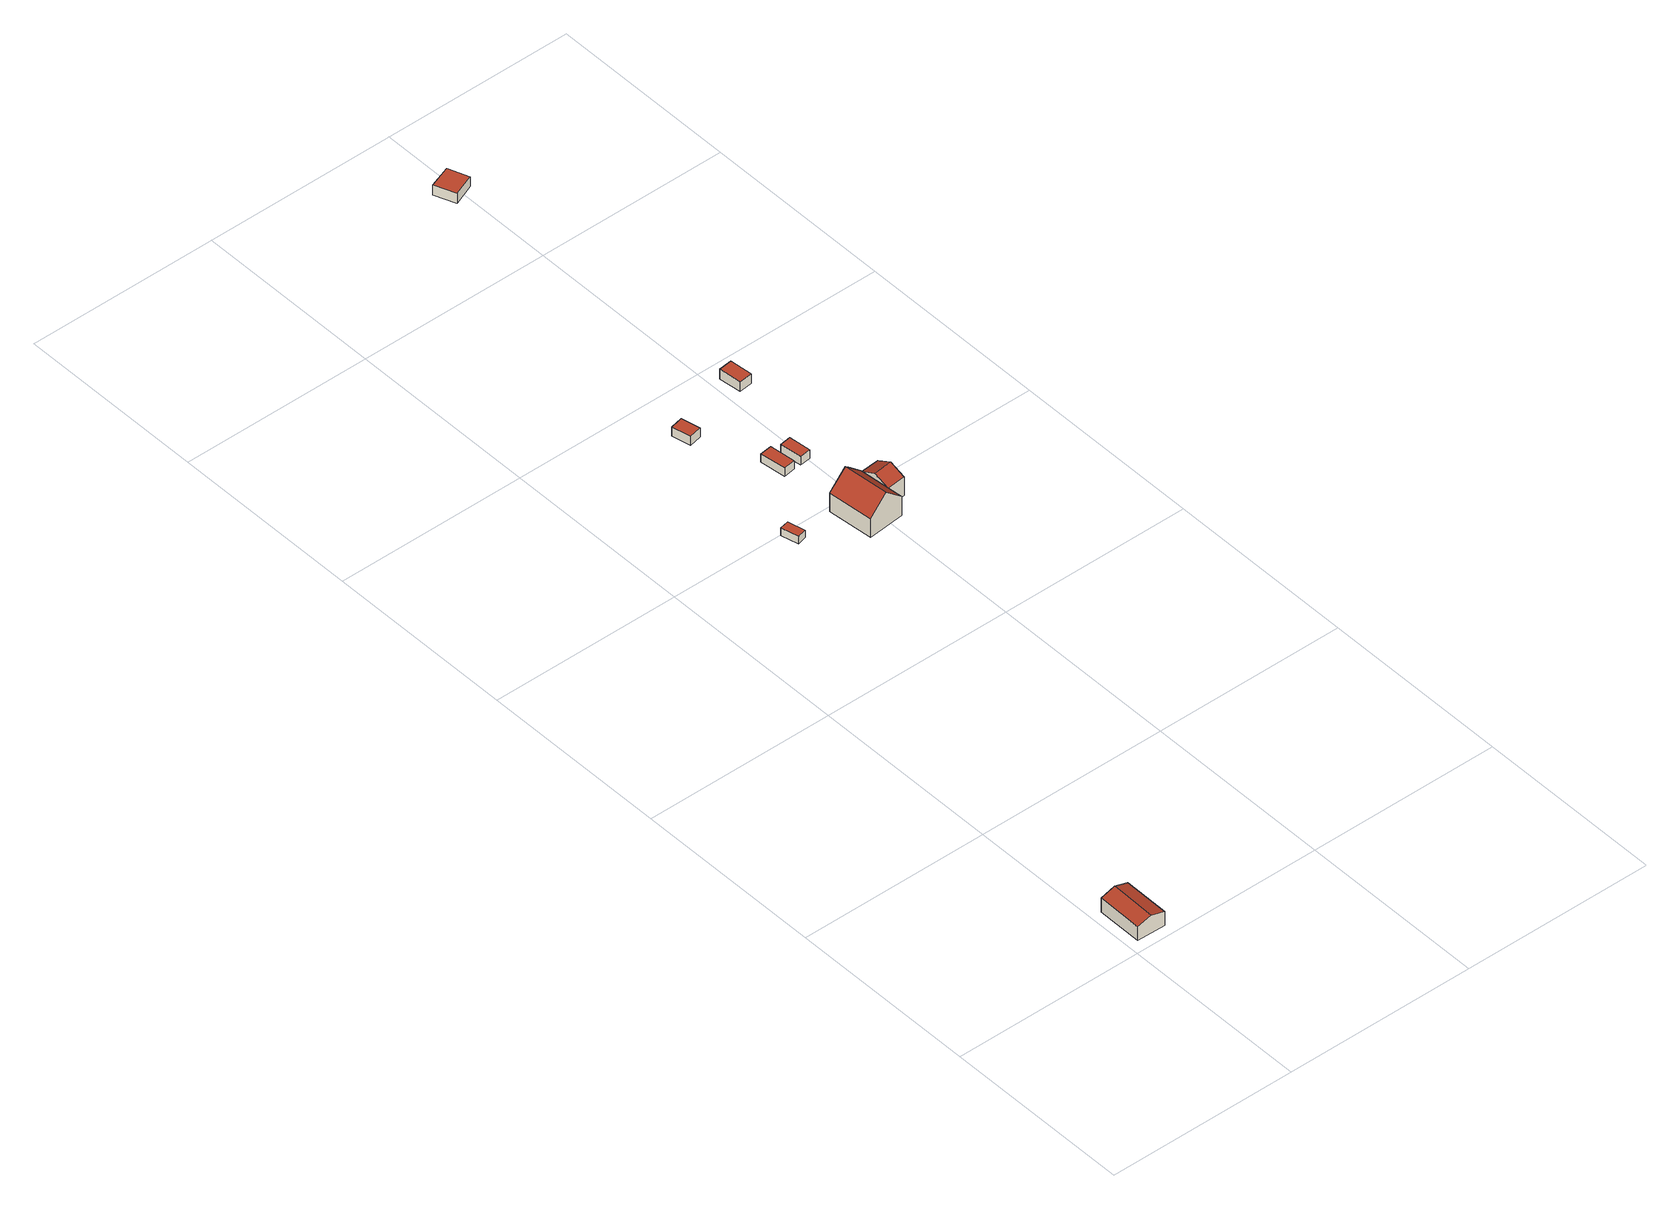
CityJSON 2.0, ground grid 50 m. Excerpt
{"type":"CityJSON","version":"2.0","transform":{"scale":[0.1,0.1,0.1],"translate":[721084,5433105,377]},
"CityObjects":{
"building1":{"type":"Building","attributes":{"Gemeindeschluessel":"09375199","HoeheDach":"385.666","HoeheGrund":"380.562","Methode":"1000","NiedrigsteTraufeDesGebaeudes":"384.464","Geometrietyp2DReferenz":"3000","measuredHeight":5.1,"function":"31001_2000","roofType":"3100"},"geometry":[{"type":"Solid","lod":"2","boundaries":[[[[0,1,2,3]],[[4,5,6,7]],[[7,0,3,4]],[[3,2,8,5,4]],[[8,9,6,5]],[[7,6,9,1,0]],[[2,1,9,8]]]],"semantics":{"surfaces":[{"type":"WallSurface","Flaeche":"47.002","Z_MAX":"3.923","Z_MAX_ASL":"384.485","Z_MIN":"0.000","Z_MIN_ASL":"380.562"},{"type":"WallSurface","Flaeche":"47.256","Z_MAX":"3.913","Z_MAX_ASL":"384.475","Z_MIN":"0.000","Z_MIN_ASL":"380.562"},{"type":"GroundSurface","Flaeche":"90.051","Z_MAX":"0.000","Z_MAX_ASL":"380.562","Z_MIN":"0.000","Z_MIN_ASL":"380.562"},{"type":"WallSurface","Flaeche":"33.831","Z_MAX":"5.104","Z_MAX_ASL":"385.666","Z_MIN":"0.000","Z_MIN_ASL":"380.562"},{"type":"RoofSurface","Dachneigung":"72.323","Dachorientierung":"270.584","Flaeche":"47.309","Z_MAX":"5.104","Z_MAX_ASL":"385.666","Z_MIN":"3.913","Z_MIN_ASL":"384.475"},{"type":"WallSurface","Flaeche":"33.571","Z_MAX":"5.104","Z_MAX_ASL":"385.666","Z_MIN":"0.000","Z_MIN_ASL":"380.562"},{"type":"RoofSurface","Dachneigung":"72.323","Dachorientierung":"90.583","Flaeche":"47.204","Z_MAX":"5.104","Z_MAX_ASL":"385.666","Z_MIN":"3.902","Z_MIN_ASL":"384.464"}],"values":[[0,1,2,3,4,5,6]]}}]},
"building2":{"type":"Building","attributes":{"Gemeindeschluessel":"09375199","HoeheDach":"383.124","HoeheGrund":"381.000","Methode":"3100","NiedrigsteTraufeDesGebaeudes":"383.124","Geometrietyp2DReferenz":"3000","measuredHeight":2.12,"function":"31001_2000","roofType":"1000","storeysAboveGround":1},"geometry":[{"type":"Solid","lod":"2","boundaries":[[[[10,11,12,13]],[[14,15,16,17]],[[13,12,15,14]],[[12,11,16,15]],[[10,13,14,17]],[[11,10,17,16]]]],"semantics":{"surfaces":[{"type":"RoofSurface","Dachneigung":"90.000","Dachorientierung":"-1.000","Flaeche":"11.295","Z_MAX":"2.124","Z_MAX_ASL":"383.124","Z_MIN":"2.124","Z_MIN_ASL":"383.124"},{"type":"GroundSurface","Flaeche":"11.295","Z_MAX":"0.000","Z_MAX_ASL":"381.000","Z_MIN":"0.000","Z_MIN_ASL":"381.000"},{"type":"WallSurface","Flaeche":"5.158","Z_MAX":"2.124","Z_MAX_ASL":"383.124","Z_MIN":"0.000","Z_MIN_ASL":"381.000"},{"type":"WallSurface","Flaeche":"9.778","Z_MAX":"2.124","Z_MAX_ASL":"383.124","Z_MIN":"0.000","Z_MIN_ASL":"381.000"},{"type":"WallSurface","Flaeche":"9.873","Z_MAX":"2.124","Z_MAX_ASL":"383.124","Z_MIN":"0.000","Z_MIN_ASL":"381.000"},{"type":"WallSurface","Flaeche":"5.216","Z_MAX":"2.124","Z_MAX_ASL":"383.124","Z_MIN":"0.000","Z_MIN_ASL":"381.000"}],"values":[[0,1,2,3,4,5]]}}]},
"building3":{"type":"Building","attributes":{"Gemeindeschluessel":"09375199","HoeheDach":"382.666","HoeheGrund":"380.140","Methode":"1000","NiedrigsteTraufeDesGebaeudes":"382.666","Geometrietyp2DReferenz":"3000","measuredHeight":2.53,"function":"31001_2000","roofType":"1000","storeysAboveGround":1},"geometry":[{"type":"Solid","lod":"2","boundaries":[[[[18,19,20,21]],[[18,22,23,19]],[[19,23,24,20]],[[25,24,23,22]],[[20,24,25,21]],[[21,25,22,18]]]],"semantics":{"surfaces":[{"type":"GroundSurface","Flaeche":"17.526","Z_MAX":"0.000","Z_MAX_ASL":"380.140","Z_MIN":"0.000","Z_MIN_ASL":"380.140"},{"type":"WallSurface","Flaeche":"8.767","Z_MAX":"2.526","Z_MAX_ASL":"382.666","Z_MIN":"0.000","Z_MIN_ASL":"380.140"},{"type":"WallSurface","Flaeche":"12.757","Z_MAX":"2.526","Z_MAX_ASL":"382.666","Z_MIN":"0.000","Z_MIN_ASL":"380.140"},{"type":"RoofSurface","Dachneigung":"90.000","Dachorientierung":"-1.000","Flaeche":"17.526","Z_MAX":"2.526","Z_MAX_ASL":"382.666","Z_MIN":"2.526","Z_MIN_ASL":"382.666"},{"type":"WallSurface","Flaeche":"8.848","Z_MAX":"2.526","Z_MAX_ASL":"382.666","Z_MIN":"0.000","Z_MIN_ASL":"380.140"},{"type":"WallSurface","Flaeche":"12.639","Z_MAX":"2.526","Z_MAX_ASL":"382.666","Z_MIN":"0.000","Z_MIN_ASL":"380.140"}],"values":[[0,1,2,3,4,5]]}}]},
"building4":{"type":"Building","attributes":{"Gemeindeschluessel":"09375199","HoeheDach":"389.233","HoeheGrund":"379.570","Methode":"2000","NiedrigsteTraufeDesGebaeudes":"384.928","Geometrietyp2DReferenz":"3000","measuredHeight":9.66,"function":"31001_1000","roofType":"3100","storeysAboveGround":2},"address":[{"Country":"Germany","Locality":"Sinzing","ThoroughfareName":"Zur Marienhöhe 7b"}],"geometry":[{"type":"Solid","lod":"2","boundaries":[[[[26,27,28,29]],[[30,31,32,33]],[[34,31,30,35,36]],[[37,38,28,27,32,31,34]],[[39,37,34,36]],[[40,35,30,33,26,29,41]],[[33,32,27,26]],[[40,39,36,35]],[[39,40,41,38,37]],[[29,28,38,41]]]],"semantics":{"surfaces":[{"type":"WallSurface","Flaeche":"42.507","Z_MAX":"5.463","Z_MAX_ASL":"385.033","Z_MIN":"0.000","Z_MIN_ASL":"379.570"},{"type":"WallSurface","Flaeche":"28.128","Z_MAX":"8.946","Z_MAX_ASL":"388.516","Z_MIN":"0.000","Z_MIN_ASL":"379.570"},{"type":"WallSurface","Flaeche":"43.715","Z_MAX":"9.663","Z_MAX_ASL":"389.233","Z_MIN":"0.000","Z_MIN_ASL":"379.570"},{"type":"RoofSurface","Dachneigung":"48.254","Dachorientierung":"84.640","Flaeche":"75.873","Z_MAX":"9.663","Z_MAX_ASL":"389.233","Z_MIN":"5.460","Z_MIN_ASL":"385.030"},{"type":"RoofSurface","Dachneigung":"48.254","Dachorientierung":"264.638","Flaeche":"77.769","Z_MAX":"9.663","Z_MAX_ASL":"389.233","Z_MIN":"5.358","Z_MIN_ASL":"384.928"},{"type":"GroundSurface","Flaeche":"114.629","Z_MAX":"0.000","Z_MAX_ASL":"379.570","Z_MIN":"0.000","Z_MIN_ASL":"379.570"},{"type":"WallSurface","Flaeche":"1.310","Z_MAX":"5.463","Z_MAX_ASL":"385.033","Z_MIN":"0.000","Z_MIN_ASL":"379.570"},{"type":"WallSurface","Flaeche":"64.449","Z_MAX":"5.358","Z_MAX_ASL":"384.928","Z_MIN":"0.000","Z_MIN_ASL":"379.570"},{"type":"WallSurface","Flaeche":"71.843","Z_MAX":"9.663","Z_MAX_ASL":"389.233","Z_MIN":"0.000","Z_MIN_ASL":"379.570"},{"type":"WallSurface","Flaeche":"21.878","Z_MAX":"5.463","Z_MAX_ASL":"385.033","Z_MIN":"0.000","Z_MIN_ASL":"379.570"}],"values":[[0,1,2,3,4,5,6,7,8,9]]}}]},
"building5":{"type":"Building","attributes":{"Gemeindeschluessel":"09375199","HoeheDach":"382.735","HoeheGrund":"380.360","Methode":"1000","NiedrigsteTraufeDesGebaeudes":"382.735","Geometrietyp2DReferenz":"3000","measuredHeight":2.38,"function":"31001_2463","roofType":"1000","storeysAboveGround":1},"geometry":[{"type":"Solid","lod":"2","boundaries":[[[[42,43,44,45]],[[43,46,47,44]],[[45,48,49,42]],[[49,46,43,42]],[[48,47,46,49]],[[45,44,47,48]]]],"semantics":{"surfaces":[{"type":"WallSurface","Flaeche":"15.947","Z_MAX":"2.375","Z_MAX_ASL":"382.735","Z_MIN":"0.000","Z_MIN_ASL":"380.360"},{"type":"RoofSurface","Dachneigung":"90.000","Dachorientierung":"-1.000","Flaeche":"21.370","Z_MAX":"2.375","Z_MAX_ASL":"382.735","Z_MIN":"2.375","Z_MIN_ASL":"382.735"},{"type":"GroundSurface","Flaeche":"21.370","Z_MAX":"0.000","Z_MAX_ASL":"380.360","Z_MIN":"0.000","Z_MIN_ASL":"380.360"},{"type":"WallSurface","Flaeche":"7.556","Z_MAX":"2.375","Z_MAX_ASL":"382.735","Z_MIN":"0.000","Z_MIN_ASL":"380.360"},{"type":"WallSurface","Flaeche":"15.873","Z_MAX":"2.375","Z_MAX_ASL":"382.735","Z_MIN":"0.000","Z_MIN_ASL":"380.360"},{"type":"WallSurface","Flaeche":"7.597","Z_MAX":"2.375","Z_MAX_ASL":"382.735","Z_MIN":"0.000","Z_MIN_ASL":"380.360"}],"values":[[0,1,2,3,4,5]]}}]},
"building6":{"type":"Building","attributes":{"Gemeindeschluessel":"09375199","HoeheDach":"382.670","HoeheGrund":"380.240","Methode":"1000","NiedrigsteTraufeDesGebaeudes":"382.670","Geometrietyp2DReferenz":"3000","measuredHeight":2.43,"function":"31001_2000","roofType":"1000","storeysAboveGround":1},"geometry":[{"type":"Solid","lod":"2","boundaries":[[[[50,51,52,53]],[[54,50,53,55]],[[55,53,52,56]],[[55,56,57,54]],[[56,52,51,57]],[[57,51,50,54]]]],"semantics":{"surfaces":[{"type":"RoofSurface","Dachneigung":"90.000","Dachorientierung":"-1.000","Flaeche":"16.670","Z_MAX":"2.430","Z_MAX_ASL":"382.670","Z_MIN":"2.430","Z_MIN_ASL":"382.670"},{"type":"WallSurface","Flaeche":"13.582","Z_MAX":"2.430","Z_MAX_ASL":"382.670","Z_MIN":"0.000","Z_MIN_ASL":"380.240"},{"type":"WallSurface","Flaeche":"7.198","Z_MAX":"2.430","Z_MAX_ASL":"382.670","Z_MIN":"0.000","Z_MIN_ASL":"380.240"},{"type":"GroundSurface","Flaeche":"16.670","Z_MAX":"0.000","Z_MAX_ASL":"380.240","Z_MIN":"0.000","Z_MIN_ASL":"380.240"},{"type":"WallSurface","Flaeche":"13.754","Z_MAX":"2.430","Z_MAX_ASL":"382.670","Z_MIN":"0.000","Z_MIN_ASL":"380.240"},{"type":"WallSurface","Flaeche":"7.207","Z_MAX":"2.430","Z_MAX_ASL":"382.670","Z_MIN":"0.000","Z_MIN_ASL":"380.240"}],"values":[[0,1,2,3,4,5]]}}]},
"building7":{"type":"Building","attributes":{"Gemeindeschluessel":"09375199","HoeheDach":"386.781","HoeheGrund":"379.570","Methode":"1000","NiedrigsteTraufeDesGebaeudes":"384.806","Geometrietyp2DReferenz":"3000","measuredHeight":7.21,"function":"31001_2000","roofType":"3100","storeysAboveGround":1},"geometry":[{"type":"Solid","lod":"2","boundaries":[[[[58,59,60,61,62]],[[62,61,63,29]],[[29,63,64,65,26]],[[26,65,59,58]],[[58,62,29,26]],[[64,60,59,65]],[[63,61,60,64]]]],"semantics":{"surfaces":[{"type":"WallSurface","Flaeche":"48.439","Z_MAX":"7.211","Z_MAX_ASL":"386.781","Z_MIN":"0.000","Z_MIN_ASL":"379.570"},{"type":"WallSurface","Flaeche":"26.436","Z_MAX":"5.237","Z_MAX_ASL":"384.807","Z_MIN":"0.000","Z_MIN_ASL":"379.570"},{"type":"WallSurface","Flaeche":"48.429","Z_MAX":"7.211","Z_MAX_ASL":"386.781","Z_MIN":"0.000","Z_MIN_ASL":"379.570"},{"type":"WallSurface","Flaeche":"26.218","Z_MAX":"5.237","Z_MAX_ASL":"384.807","Z_MIN":"0.000","Z_MIN_ASL":"379.570"},{"type":"GroundSurface","Flaeche":"39.123","Z_MAX":"0.000","Z_MAX_ASL":"379.570","Z_MIN":"0.000","Z_MIN_ASL":"379.570"},{"type":"RoofSurface","Dachneigung":"63.094","Dachorientierung":"354.544","Flaeche":"21.892","Z_MAX":"7.211","Z_MAX_ASL":"386.781","Z_MIN":"5.236","Z_MIN_ASL":"384.806"},{"type":"RoofSurface","Dachneigung":"63.100","Dachorientierung":"174.544","Flaeche":"21.980","Z_MAX":"7.211","Z_MAX_ASL":"386.781","Z_MIN":"5.237","Z_MIN_ASL":"384.807"}],"values":[[0,1,2,3,4,5,6]]}}]},
"building8":{"type":"Building","attributes":{"Gemeindeschluessel":"09375199","HoeheDach":"382.700","HoeheGrund":"379.860","Methode":"2000","NiedrigsteTraufeDesGebaeudes":"382.700","Geometrietyp2DReferenz":"3000","measuredHeight":2.84,"function":"51009_1610","roofType":"1000"},"geometry":[{"type":"Solid","lod":"2","boundaries":[[[[66,67,68,69]],[[69,68,70,71]],[[67,72,70,68]],[[69,71,73,66]],[[71,70,72,73]],[[73,72,67,66]]]],"semantics":{"surfaces":[{"type":"WallSurface","Flaeche":"16.748","Z_MAX":"2.840","Z_MAX_ASL":"382.700","Z_MIN":"0.000","Z_MIN_ASL":"379.860"},{"type":"WallSurface","Flaeche":"9.663","Z_MAX":"2.840","Z_MAX_ASL":"382.700","Z_MIN":"0.000","Z_MIN_ASL":"379.860"},{"type":"RoofSurface","Dachneigung":"90.000","Dachorientierung":"-1.000","Flaeche":"20.064","Z_MAX":"2.840","Z_MAX_ASL":"382.700","Z_MIN":"2.840","Z_MIN_ASL":"382.700"},{"type":"GroundSurface","Flaeche":"20.064","Z_MAX":"0.000","Z_MAX_ASL":"379.860","Z_MIN":"0.000","Z_MIN_ASL":"379.860"}],"values":[[0,1,2,3,0,1]]}}]},
"building9":{"type":"Building","attributes":{"Gemeindeschluessel":"09375199","HoeheDach":"380.200","HoeheGrund":"377.444","Methode":"2000","NiedrigsteTraufeDesGebaeudes":"380.200","Geometrietyp2DReferenz":"3000","measuredHeight":2.76,"function":"31001_2000","roofType":"1000","storeysAboveGround":1},"geometry":[{"type":"Solid","lod":"2","boundaries":[[[[74,75,76,77]],[[78,79,75,74]],[[75,79,80,76]],[[81,80,79,78]],[[77,76,80,81]],[[77,81,78,74]]]],"semantics":{"surfaces":[{"type":"WallSurface","Flaeche":"15.980","Z_MAX":"2.756","Z_MAX_ASL":"380.200","Z_MIN":"-0.004","Z_MIN_ASL":"377.440"},{"type":"WallSurface","Flaeche":"16.598","Z_MAX":"2.756","Z_MAX_ASL":"380.200","Z_MIN":"-0.004","Z_MIN_ASL":"377.440"},{"type":"RoofSurface","Dachneigung":"90.000","Dachorientierung":"-1.000","Flaeche":"34.961","Z_MAX":"2.756","Z_MAX_ASL":"380.200","Z_MIN":"2.756","Z_MIN_ASL":"380.200"},{"type":"WallSurface","Flaeche":"15.890","Z_MAX":"2.756","Z_MAX_ASL":"380.200","Z_MIN":"-0.004","Z_MIN_ASL":"377.440"},{"type":"WallSurface","Flaeche":"16.830","Z_MAX":"2.756","Z_MAX_ASL":"380.200","Z_MIN":"-0.004","Z_MIN_ASL":"377.440"},{"type":"GroundSurface","Flaeche":"34.961","Z_MAX":"-0.004","Z_MAX_ASL":"377.440","Z_MIN":"-0.004","Z_MIN_ASL":"377.440"}],"values":[[0,1,2,3,4,5]]}}]}
},
"vertices":[
[81,123,36],[81,123,75],[80,2,75],[80,2,36],[5,3,36],[5,3,75],[6,123,75],[6,123,36],[42,2,87],[44,123,87],
[284,1423,61],[308,1429,61],[297,1474,61],[273,1469,61],[273,1469,40],[297,1474,40],[308,1429,40],[284,1423,40],
[312,1866,31],[345,1874,31],[356,1824,31],[322,1817,31],[312,1866,57],[345,1874,57],[356,1824,57],[322,1817,57],
[508,1477,26],[508,1477,80],[515,1399,80],[515,1399,26],[469,1475,26],[469,1475,115],[507,1479,80],[507,1479,26],[460,1475,122],[412,1470,26],[412,1470,79],[472,1355,122],[519,1359,80],[424,1350,79],[424,1350,26],[519,1359,26],
[407,1610,34],[407,1610,57],[398,1677,57],[398,1677,34],[438,1614,57],[430,1681,57],[430,1681,34],[438,1614,34],
[457,1616,57],[486,1619,57],[479,1676,57],[450,1672,57],[457,1616,32],[450,1672,32],[479,1676,32],[486,1619,32],
[557,1481,26],[557,1481,78],[561,1443,98],[565,1404,78],[565,1404,26],[515,1399,78],[511,1438,98],[508,1477,78],
[516,1879,29],[516,1879,57],[510,1938,57],[510,1938,29],[544,1942,57],[544,1942,29],[550,1883,57],[550,1883,29],
[472,2746,4],[472,2746,32],[450,2800,32],[450,2800,4],[528,2767,4],[528,2767,32],[508,2821,32],[508,2821,4]
]}
